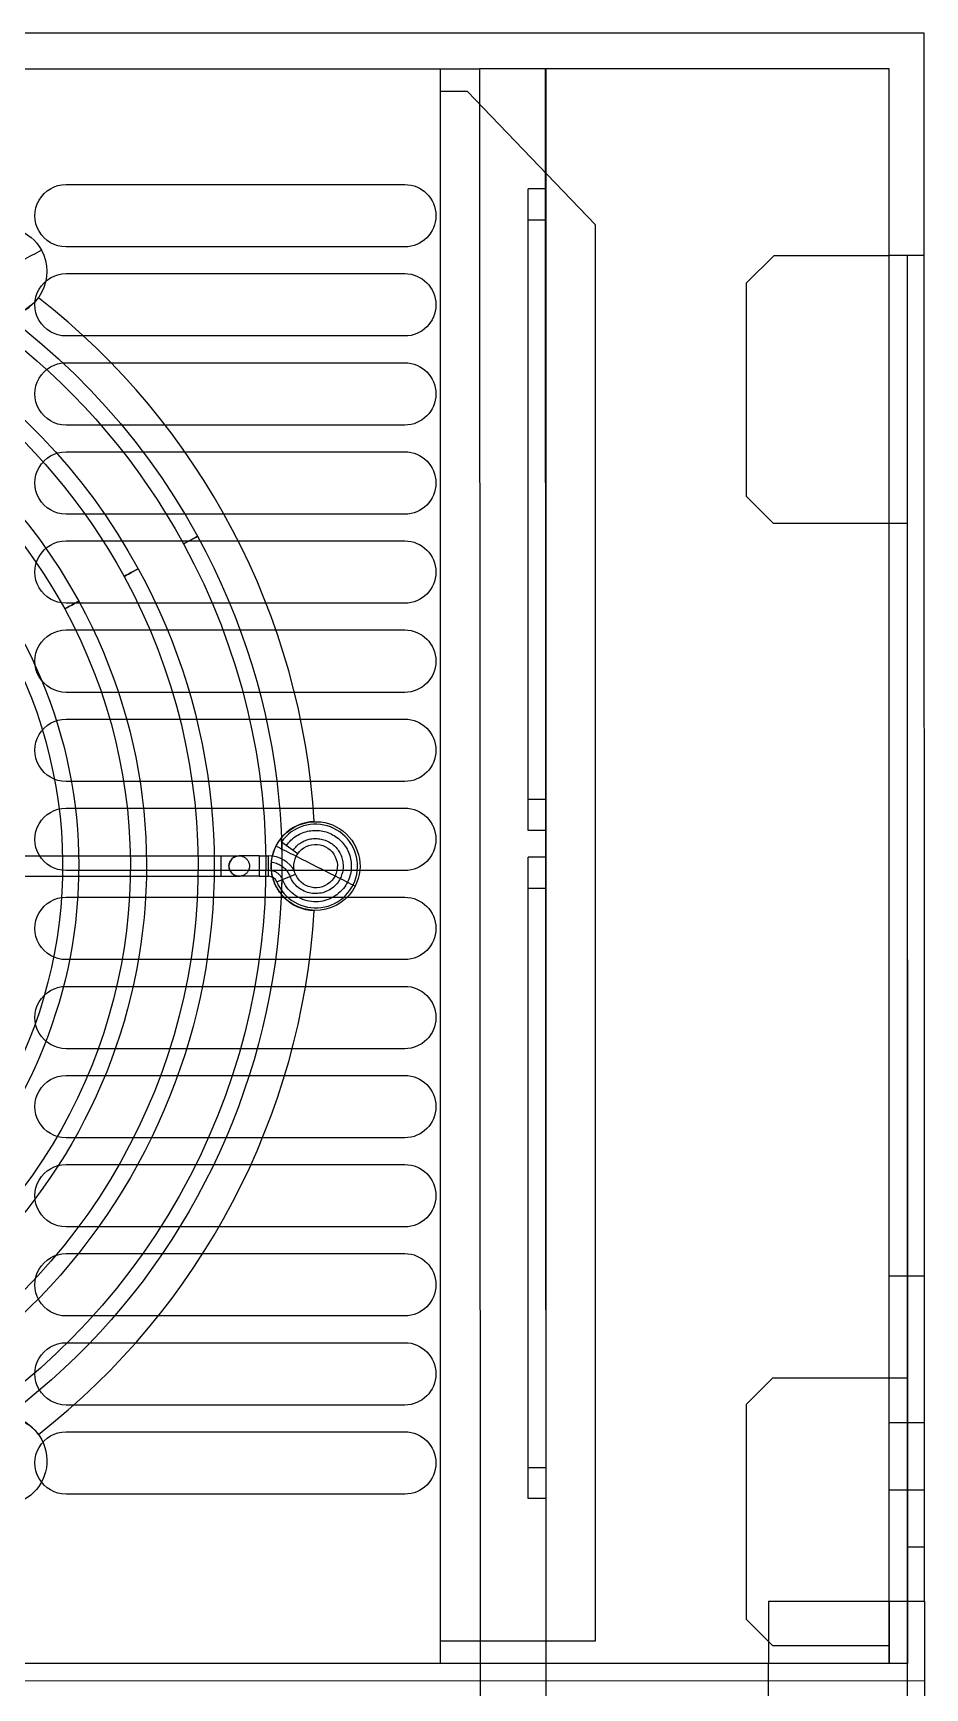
# Model space of a CAD drawing. Extents: x 0 to 320, y 0 to 390.
# Drawn here: x 209.6 to 309.7, y 204.2 to 390 of the extents above; entities that cross this region are included whole.
import ezdxf

# ---------------------------------------------------------------- set-up
doc = ezdxf.new("R2010")
doc.units = 0
doc.layers.add('-15N-THT. THIẾT BỊ ĐÓNG MỞ', color=40, linetype='CONTINUOUS')

# ---------------------------------------------------------------- blocks, each defined once
blk = doc.blocks.new('06 - N - SC VSD CHIẾU TRÊN ATV630C11~C16N4')
at = {"layer": '-15N-THT. THIẾT BỊ ĐÓNG MỞ'}
for p, q in [((149.59, 390), (-149.78, 390)), ((149.63, 234), (149.59, 390)), ((-99.28, 386), (99.72, 386)), ((95.32, 386), (95.32, 386)), ((95.32, 207), (95.32, 386)), ((99.72, 386), (99.8, 65)), ((145.68, 386), (99.72, 386)), ((107.09, 386), (107.18, 15.02)), ((107.18, 15.02), (107.18, 386)), ((145.68, 214), (145.68, 386)), ((95.32, 383.5), (98.32, 383.5)), ((95.32, 383.5), (95.32, 383.5)), ((98.32, 383.5), (112.68, 368.5)), ((98.32, 383.5), (98.32, 383.5)), ((53.32, 373), (91.32, 373)), ((53.32, 373), (53.32, 373)), ((91.32, 373), (91.32, 373)), ((105.18, 300.5), (105.18, 372.5)), ((107.18, 372.5), (105.18, 372.5)), ((107.18, 369), (105.18, 369)), ((112.68, 368.5), (112.68, 209.5)), ((112.68, 368.5), (112.68, 368.5)), ((91.32, 366), (53.32, 366)), ((53.32, 366), (53.32, 366)), ((91.32, 366), (91.32, 366)), ((50.56, 365.64), (50.56, 365.64)), ((129.68, 361.97), (132.72, 365)), ((145.68, 365), (132.72, 365)), ((132.72, 365), (132.72, 365)), ((145.68, 365.08), (149.6, 365.08)), ((145.68, 365.08), (145.68, 365.08)), ((145.68, 365), (145.68, 365)), ((147.68, 365.08), (147.68, 365.08)), ((147.68, 365.08), (147.68, 365.08)), ((147.68, 365.08), (147.68, 20.06)), ((147.68, 365.08), (147.73, 207)), ((53.32, 363), (91.32, 363)), ((53.32, 363), (53.32, 363)), ((91.32, 363), (91.32, 363)), ((129.68, 337.97), (129.68, 361.97)), ((129.68, 361.97), (129.68, 361.97)), ((50.23, 360.3), (50.23, 360.3)), ((91.32, 356), (53.32, 356)), ((53.32, 356), (53.32, 356)), ((91.32, 356), (91.32, 356)), ((53.32, 353), (91.32, 353)), ((53.32, 353), (53.32, 353)), ((91.32, 353), (91.32, 353)), ((91.32, 346), (53.32, 346)), ((53.32, 346), (53.32, 346)), ((91.32, 346), (91.32, 346)), ((53.32, 343), (91.32, 343)), ((53.32, 343), (53.32, 343)), ((91.32, 343), (91.32, 343)), ((132.66, 335), (129.68, 337.97)), ((129.68, 337.97), (129.68, 337.97)), ((91.32, 336), (53.32, 336)), ((53.32, 336), (53.32, 336)), ((91.32, 336), (91.32, 336)), ((132.66, 335), (132.66, 335)), ((132.66, 335), (147.68, 335)), ((145.68, 335), (145.68, 335)), ((147.68, 335), (147.68, 335)), ((53.32, 333), (91.32, 333)), ((53.32, 333), (53.32, 333)), ((91.32, 333), (91.32, 333)), ((91.32, 326), (53.32, 326)), ((53.32, 326), (53.32, 326)), ((91.32, 326), (91.32, 326)), ((53.32, 323), (91.32, 323)), ((53.32, 323), (53.32, 323)), ((91.32, 323), (91.32, 323)), ((91.32, 316), (53.32, 316)), ((53.32, 316), (53.32, 316)), ((91.32, 316), (91.32, 316)), ((53.32, 313), (91.32, 313)), ((53.32, 313), (53.32, 313)), ((91.32, 313), (91.32, 313)), ((91.32, 306), (53.32, 306)), ((53.32, 306), (53.32, 306)), ((91.32, 306), (91.32, 306)), ((53.32, 303), (91.32, 303)), ((53.32, 303), (53.32, 303)), ((91.32, 303), (91.32, 303)), ((105.18, 304), (107.18, 304)), ((81.16, 301.5), (81.16, 301.5)), ((77.07, 299.1), (77.04, 299.06)), ((77.1, 299.15), (77.07, 299.1)), ((77.13, 299.2), (77.1, 299.15)), ((77.16, 299.24), (77.13, 299.2)), ((77.19, 299.29), (77.16, 299.24)), ((77.22, 299.33), (77.19, 299.29)), ((77.25, 299.37), (77.22, 299.33)), ((77.28, 299.41), (77.25, 299.37)), ((77.3, 299.45), (77.28, 299.41)), ((77.33, 299.49), (77.3, 299.45)), ((77.35, 299.52), (77.33, 299.49)), ((77.38, 299.55), (77.35, 299.52)), ((77.4, 299.58), (77.38, 299.55)), ((77.42, 299.6), (77.4, 299.58)), ((77.43, 299.62), (77.42, 299.6)), ((77.45, 299.64), (77.43, 299.62)), ((77.46, 299.65), (77.45, 299.64)), ((77.46, 299.65), (77.49, 298.75)), ((77.48, 299.22), (79.33, 297.91)), ((78.16, 298.97), (78.29, 299.12)), ((78.29, 299.12), (78.42, 299.27)), ((78.42, 299.27), (78.55, 299.4)), ((78.55, 299.4), (78.7, 299.53)), ((78.7, 299.53), (78.85, 299.66)), ((78.85, 299.66), (79, 299.77)), ((79, 299.77), (79.16, 299.88)), ((79.16, 299.88), (79.33, 299.98)), ((79.33, 299.98), (79.5, 300.07)), ((79.5, 300.07), (79.67, 300.16)), ((79.53, 299.02), (79.65, 299.11)), ((79.65, 299.11), (79.78, 299.19)), ((79.67, 300.16), (79.85, 300.23)), ((79.78, 299.19), (79.91, 299.26)), ((79.85, 300.23), (80.03, 300.3)), ((79.91, 299.26), (80.05, 299.32)), ((80.03, 300.3), (80.22, 300.36)), ((80.05, 299.32), (80.19, 299.38)), ((80.19, 299.38), (80.33, 299.43)), ((80.22, 300.36), (80.41, 300.4)), ((80.33, 299.43), (80.47, 299.47)), ((80.41, 300.4), (80.6, 300.44)), ((80.47, 299.47), (80.61, 299.51)), ((80.6, 300.44), (80.79, 300.47)), ((80.61, 299.51), (80.76, 299.54)), ((80.76, 299.54), (80.91, 299.57)), ((80.79, 300.47), (80.98, 300.49)), ((80.91, 299.57), (81.06, 299.58)), ((80.98, 300.49), (81.17, 300.51)), ((81.06, 299.58), (81.21, 299.59)), ((81.17, 300.51), (81.37, 300.51)), ((81.21, 299.59), (81.36, 299.59)), ((81.36, 299.59), (81.5, 299.59)), ((81.37, 300.51), (81.56, 300.5)), ((81.5, 299.59), (81.65, 299.57)), ((81.56, 300.5), (81.75, 300.48)), ((81.65, 299.57), (81.8, 299.55)), ((81.75, 300.48), (81.95, 300.46)), ((81.8, 299.55), (81.95, 299.53)), ((81.95, 300.46), (82.14, 300.42)), ((81.95, 299.53), (82.09, 299.49)), ((82.09, 299.49), (82.24, 299.45)), ((82.14, 300.42), (82.33, 300.38)), ((82.24, 299.45), (82.38, 299.4)), ((82.33, 300.38), (82.51, 300.33)), ((82.38, 299.4), (82.52, 299.35)), ((82.51, 300.33), (82.69, 300.26)), ((82.52, 299.35), (82.65, 299.29)), ((82.65, 299.29), (82.79, 299.22)), ((82.69, 300.26), (82.88, 300.19)), ((82.79, 299.22), (82.92, 299.14)), ((82.88, 300.19), (83.05, 300.11)), ((82.92, 299.14), (83.04, 299.06)), ((83.04, 299.06), (83.17, 298.98)), ((83.05, 300.11), (83.22, 300.02)), ((83.22, 300.02), (83.39, 299.93)), ((83.39, 299.93), (83.56, 299.82)), ((83.56, 299.82), (83.71, 299.71)), ((83.71, 299.71), (83.87, 299.59)), ((83.87, 299.59), (84.01, 299.47)), ((84.01, 299.47), (84.15, 299.33)), ((84.15, 299.33), (84.29, 299.19)), ((84.29, 299.19), (84.41, 299.04)), ((107.18, 300.5), (105.18, 300.5)), ((8.63, 297.65), (72.74, 297.65)), ((70.69, 297.65), (70.69, 295.35)), ((71.83, 297.19), (71.86, 297.24)), ((71.86, 297.24), (71.9, 297.29)), ((71.9, 297.29), (71.95, 297.33)), ((71.95, 297.33), (71.99, 297.37)), ((71.99, 297.37), (72.04, 297.41)), ((72.04, 297.41), (72.09, 297.45)), ((72.09, 297.45), (72.14, 297.48)), ((72.14, 297.48), (72.2, 297.51)), ((72.2, 297.51), (72.25, 297.54)), ((72.25, 297.54), (72.31, 297.57)), ((72.31, 297.57), (72.37, 297.59)), ((72.37, 297.59), (72.43, 297.61)), ((72.43, 297.61), (72.49, 297.62)), ((72.49, 297.62), (72.55, 297.63)), ((72.55, 297.63), (72.62, 297.64)), ((72.62, 297.64), (72.68, 297.65)), ((72.68, 297.65), (72.74, 297.65)), ((72.74, 297.65), (72.76, 297.65)), ((74.99, 297.65), (72.74, 297.65)), ((72.76, 297.65), (72.77, 297.65)), ((72.77, 297.65), (72.79, 297.65)), ((72.79, 297.65), (72.81, 297.65)), ((72.81, 297.65), (72.82, 297.65)), ((72.82, 297.65), (72.84, 297.65)), ((72.84, 297.65), (72.91, 297.64)), ((72.91, 297.64), (72.98, 297.63)), ((72.98, 297.63), (73.05, 297.61)), ((73.05, 297.61), (73.12, 297.59)), ((73.12, 297.59), (73.19, 297.56)), ((73.19, 297.56), (73.25, 297.53)), ((73.25, 297.53), (73.31, 297.5)), ((73.31, 297.5), (73.37, 297.46)), ((73.37, 297.46), (73.43, 297.42)), ((73.43, 297.42), (73.49, 297.38)), ((73.49, 297.38), (73.54, 297.33)), ((73.54, 297.33), (73.59, 297.28)), ((73.59, 297.28), (73.63, 297.23)), ((73.63, 297.23), (73.67, 297.17)), ((74.99, 297.65), (76.04, 297.65)), ((74.99, 297.65), (74.99, 295.35)), ((76.04, 295.35), (76.04, 297.65)), ((76.37, 297.11), (76.4, 297.28)), ((76.4, 297.28), (76.43, 297.45)), ((76.43, 297.45), (76.46, 297.62)), ((76.46, 297.62), (76.5, 297.78)), ((76.5, 297.78), (76.55, 297.95)), ((76.55, 297.95), (76.6, 298.11)), ((76.6, 298.11), (76.66, 298.28)), ((76.66, 298.28), (76.73, 298.44)), ((76.73, 298.44), (76.8, 298.59)), ((76.8, 298.59), (76.87, 298.75)), ((76.9, 298.8), (76.87, 298.75)), ((76.87, 298.75), (76.87, 298.75)), ((76.93, 298.85), (76.9, 298.8)), ((76.95, 298.91), (76.93, 298.85)), ((76.98, 298.96), (76.95, 298.91)), ((77.01, 299.01), (76.98, 298.96)), ((77.04, 299.06), (77.01, 299.01)), ((77.49, 298.75), (77.51, 297.85)), ((77.51, 297.85), (77.52, 296.95)), ((78.05, 298.82), (78.16, 298.97)), ((78.79, 298.29), (78.88, 298.41)), ((78.88, 298.41), (78.98, 298.52)), ((78.98, 298.52), (79.08, 298.63)), ((79.08, 298.63), (79.18, 298.74)), ((79.14, 297.6), (79.14, 297.6)), ((79.18, 298.74), (79.3, 298.84)), ((79.3, 298.84), (79.41, 298.94)), ((79.41, 298.94), (79.53, 299.02)), ((83.17, 298.98), (83.28, 298.89)), ((83.28, 298.89), (83.4, 298.79)), ((83.4, 298.79), (83.5, 298.68)), ((83.5, 298.68), (83.61, 298.58)), ((83.61, 298.58), (83.7, 298.46)), ((83.7, 298.46), (83.8, 298.35)), ((83.8, 298.35), (83.88, 298.22)), ((83.88, 298.22), (83.96, 298.1)), ((83.96, 298.1), (84.04, 297.97)), ((84.04, 297.97), (84.1, 297.83)), ((84.1, 297.83), (84.17, 297.7)), ((84.17, 297.7), (84.22, 297.56)), ((84.22, 297.56), (84.27, 297.42)), ((84.27, 297.42), (84.31, 297.27)), ((84.31, 297.27), (84.34, 297.13)), ((84.41, 299.04), (84.53, 298.89)), ((84.53, 298.89), (84.64, 298.73)), ((84.64, 298.73), (84.75, 298.57)), ((84.75, 298.57), (84.84, 298.4)), ((84.84, 298.4), (84.93, 298.23)), ((84.93, 298.23), (85.01, 298.05)), ((85.01, 298.05), (85.08, 297.87)), ((85.08, 297.87), (85.14, 297.69)), ((85.14, 297.69), (85.2, 297.5)), ((85.2, 297.5), (85.24, 297.31)), ((85.24, 297.31), (85.27, 297.12)), ((105.18, 225.5), (105.18, 297.5)), ((107.18, 297.5), (105.18, 297.5)), ((8.63, 295.35), (72.74, 295.35)), ((91.32, 296), (53.32, 296)), ((53.32, 296), (53.32, 296)), ((71.59, 296.55), (71.6, 296.61)), ((71.59, 296.5), (71.59, 296.55)), ((71.6, 296.41), (71.59, 296.5)), ((71.6, 296.61), (71.61, 296.66)), ((71.61, 296.31), (71.6, 296.41)), ((71.61, 296.72), (71.63, 296.77)), ((71.61, 296.66), (71.61, 296.72)), ((71.63, 296.22), (71.61, 296.31)), ((71.63, 296.77), (71.64, 296.83)), ((71.65, 296.14), (71.63, 296.22)), ((71.64, 296.83), (71.66, 296.88)), ((71.68, 296.05), (71.65, 296.14)), ((71.66, 296.88), (71.68, 296.94)), ((71.68, 296.94), (71.7, 296.99)), ((71.72, 295.98), (71.68, 296.05)), ((71.7, 296.99), (71.73, 297.04)), ((71.76, 295.9), (71.72, 295.98)), ((71.73, 297.04), (71.76, 297.1)), ((71.76, 297.1), (71.79, 297.15)), ((71.81, 295.83), (71.76, 295.9)), ((71.79, 297.15), (71.83, 297.19)), ((71.86, 295.77), (71.81, 295.83)), ((71.91, 295.71), (71.86, 295.77)), ((71.96, 295.65), (71.91, 295.71)), ((72.02, 295.61), (71.96, 295.65)), ((72.08, 295.56), (72.02, 295.61)), ((72.14, 295.52), (72.08, 295.56)), ((72.2, 295.49), (72.14, 295.52)), ((72.26, 295.46), (72.2, 295.49)), ((72.32, 295.43), (72.26, 295.46)), ((72.39, 295.41), (72.32, 295.43)), ((72.45, 295.39), (72.39, 295.41)), ((72.51, 295.37), (72.45, 295.39)), ((72.57, 295.36), (72.51, 295.37)), ((72.63, 295.36), (72.57, 295.36)), ((72.69, 295.35), (72.63, 295.36)), ((72.74, 295.35), (72.69, 295.35)), ((72.76, 295.35), (72.74, 295.35)), ((72.74, 295.35), (72.84, 295.35)), ((74.99, 295.35), (72.74, 295.35)), ((72.77, 295.35), (72.76, 295.35)), ((72.79, 295.35), (72.77, 295.35)), ((72.81, 295.35), (72.79, 295.35)), ((72.82, 295.35), (72.81, 295.35)), ((72.84, 295.35), (72.82, 295.35)), ((72.89, 295.36), (72.84, 295.35)), ((72.94, 295.37), (72.89, 295.36)), ((73, 295.38), (72.94, 295.37)), ((73.05, 295.39), (73, 295.38)), ((73.11, 295.41), (73.05, 295.39)), ((73.16, 295.43), (73.11, 295.41)), ((73.22, 295.45), (73.16, 295.43)), ((73.27, 295.48), (73.22, 295.45)), ((73.33, 295.51), (73.27, 295.48)), ((73.38, 295.54), (73.33, 295.51)), ((73.43, 295.58), (73.38, 295.54)), ((73.49, 295.62), (73.43, 295.58)), ((73.54, 295.67), (73.49, 295.62)), ((73.59, 295.72), (73.54, 295.67)), ((73.63, 295.77), (73.59, 295.72)), ((73.68, 295.83), (73.63, 295.77)), ((73.67, 297.17), (73.71, 297.12)), ((73.72, 295.89), (73.68, 295.83)), ((73.71, 297.12), (73.75, 297.06)), ((73.75, 295.96), (73.72, 295.89)), ((73.75, 297.06), (73.78, 297)), ((73.79, 296.03), (73.75, 295.96)), ((73.78, 297), (73.8, 296.94)), ((73.82, 296.1), (73.79, 296.03)), ((73.8, 296.94), (73.83, 296.88)), ((73.84, 296.17), (73.82, 296.1)), ((73.83, 296.88), (73.85, 296.81)), ((73.86, 296.25), (73.84, 296.17)), ((73.85, 296.81), (73.86, 296.75)), ((73.86, 296.75), (73.88, 296.69)), ((73.88, 296.33), (73.86, 296.25)), ((73.88, 296.69), (73.88, 296.62)), ((73.88, 296.62), (73.89, 296.56)), ((73.89, 296.42), (73.88, 296.33)), ((73.89, 296.56), (73.89, 296.5)), ((73.89, 296.5), (73.89, 296.42)), ((74.99, 295.35), (76.04, 295.35)), ((76.33, 296.94), (76.48, 296.92)), ((76.34, 296.76), (76.35, 296.93)), ((76.34, 296.59), (76.34, 296.76)), ((76.34, 296.42), (76.34, 296.59)), ((76.34, 296.25), (76.34, 296.42)), ((76.35, 296.07), (76.34, 296.25)), ((76.34, 296.01), (76.43, 296)), ((76.35, 296.93), (76.37, 297.11)), ((76.37, 295.9), (76.35, 296.07)), ((76.4, 295.73), (76.37, 295.9)), ((76.42, 295.56), (76.4, 295.73)), ((76.46, 295.39), (76.42, 295.56)), ((76.43, 296), (76.51, 295.97)), ((76.5, 295.22), (76.46, 295.39)), ((76.48, 296.92), (76.62, 296.89)), ((76.51, 295.97), (76.6, 295.95)), ((76.6, 295.95), (76.68, 295.91)), ((76.62, 296.89), (76.77, 296.85)), ((76.68, 295.91), (76.76, 295.88)), ((76.76, 295.88), (76.84, 295.84)), ((76.77, 296.85), (76.91, 296.81)), ((76.84, 295.84), (76.92, 295.79)), ((76.91, 296.81), (77.04, 296.76)), ((76.92, 295.79), (77, 295.74)), ((76.96, 294.73), (79.06, 295.58)), ((77, 295.74), (77.07, 295.69)), ((77.04, 296.76), (77.18, 296.7)), ((77.07, 295.69), (77.14, 295.63)), ((77.14, 295.63), (77.2, 295.57)), ((77.18, 296.7), (77.31, 296.63)), ((77.2, 295.57), (77.27, 295.51)), ((77.27, 295.51), (77.33, 295.45)), ((77.31, 296.63), (77.43, 296.55)), ((77.33, 295.45), (77.38, 295.38)), ((77.38, 295.38), (77.43, 295.3)), ((77.43, 296.55), (77.55, 296.47)), ((77.52, 296.05), (77.51, 295.15)), ((77.52, 296.95), (77.52, 296.05)), ((77.55, 296.47), (77.67, 296.38)), ((77.67, 296.38), (77.78, 296.29)), ((77.78, 296.29), (77.89, 296.19)), ((77.89, 296.19), (77.99, 296.08)), ((77.99, 296.08), (78.08, 295.97)), ((78.08, 295.97), (78.17, 295.85)), ((78.17, 295.85), (78.25, 295.73)), ((78.25, 295.73), (78.33, 295.6)), ((78.33, 295.6), (78.39, 295.47)), ((78.39, 295.47), (78.45, 295.33)), ((83.49, 295.4), (83.49, 295.4)), ((83.49, 295.4), (83.49, 295.4)), ((84.19, 295.37), (84.13, 295.23)), ((84.24, 295.51), (84.19, 295.37)), ((84.29, 295.65), (84.24, 295.51)), ((84.33, 295.79), (84.29, 295.65)), ((84.36, 295.94), (84.33, 295.79)), ((84.34, 297.13), (84.37, 296.98)), ((84.38, 296.09), (84.36, 295.94)), ((84.37, 296.98), (84.39, 296.83)), ((84.4, 296.24), (84.38, 296.09)), ((84.39, 296.83), (84.4, 296.68)), ((84.4, 296.68), (84.41, 296.53)), ((84.41, 296.39), (84.4, 296.24)), ((84.41, 296.53), (84.41, 296.39)), ((85.17, 295.4), (85.11, 295.21)), ((85.22, 295.58), (85.17, 295.4)), ((85.26, 295.77), (85.22, 295.58)), ((85.29, 295.97), (85.26, 295.77)), ((85.27, 297.12), (85.3, 296.93)), ((85.31, 296.16), (85.29, 295.97)), ((85.3, 296.93), (85.32, 296.74)), ((85.32, 296.35), (85.31, 296.16)), ((85.32, 296.74), (85.32, 296.54)), ((85.32, 296.54), (85.32, 296.35)), ((91.32, 296), (91.32, 296)), ((76.55, 295.06), (76.5, 295.22)), ((76.6, 294.89), (76.55, 295.06)), ((76.66, 294.73), (76.6, 294.89)), ((76.72, 294.57), (76.66, 294.73)), ((76.79, 294.41), (76.72, 294.57)), ((76.87, 294.26), (76.79, 294.41)), ((76.95, 294.11), (76.87, 294.26)), ((77.03, 293.96), (76.95, 294.11)), ((77.12, 293.82), (77.03, 293.96)), ((77.2, 293.69), (77.12, 293.82)), ((77.28, 293.58), (77.2, 293.69)), ((77.36, 293.47), (77.28, 293.58)), ((77.43, 295.3), (77.48, 295.23)), ((77.49, 294.25), (77.46, 293.35)), ((77.48, 295.23), (77.53, 295.15)), ((77.51, 295.15), (77.49, 294.25)), ((77.53, 295.15), (77.57, 295.07)), ((77.57, 295.07), (77.6, 294.99)), ((77.71, 294.76), (77.6, 294.99)), ((77.82, 294.53), (77.71, 294.76)), ((77.95, 294.32), (77.82, 294.53)), ((78.1, 294.11), (77.95, 294.32)), ((78.25, 293.91), (78.1, 294.11)), ((78.42, 293.73), (78.25, 293.91)), ((78.6, 293.55), (78.42, 293.73)), ((78.53, 295.16), (78.45, 295.33)), ((78.62, 294.98), (78.53, 295.16)), ((78.79, 293.39), (78.6, 293.55)), ((78.72, 294.82), (78.62, 294.98)), ((78.83, 294.66), (78.72, 294.82)), ((78.95, 294.51), (78.83, 294.66)), ((79.08, 294.36), (78.95, 294.51)), ((79.22, 294.22), (79.08, 294.36)), ((79.37, 294.1), (79.22, 294.22)), ((79.52, 293.98), (79.37, 294.1)), ((79.69, 293.87), (79.52, 293.98)), ((79.85, 293.78), (79.69, 293.87)), ((80.03, 293.69), (79.85, 293.78)), ((80.21, 293.61), (80.03, 293.69)), ((80.39, 293.55), (80.21, 293.61)), ((80.58, 293.5), (80.39, 293.55)), ((80.77, 293.46), (80.58, 293.5)), ((82.12, 293.51), (81.93, 293.47)), ((82.3, 293.57), (82.12, 293.51)), ((82.48, 293.64), (82.3, 293.57)), ((82.66, 293.72), (82.48, 293.64)), ((82.83, 293.81), (82.66, 293.72)), ((83, 293.91), (82.83, 293.81)), ((83.16, 294.02), (83, 293.91)), ((83.31, 294.14), (83.16, 294.02)), ((83.46, 294.27), (83.31, 294.14)), ((83.59, 294.41), (83.46, 294.27)), ((83.72, 294.56), (83.59, 294.41)), ((83.84, 294.71), (83.72, 294.56)), ((83.92, 294.83), (83.84, 294.71)), ((84.09, 293.61), (83.9, 293.44)), ((84, 294.96), (83.92, 294.83)), ((84.07, 295.09), (84, 294.96)), ((84.13, 295.23), (84.07, 295.09)), ((84.27, 293.79), (84.09, 293.61)), ((84.43, 293.98), (84.27, 293.79)), ((84.58, 294.18), (84.43, 293.98)), ((84.69, 294.34), (84.58, 294.18)), ((84.79, 294.51), (84.69, 294.34)), ((84.88, 294.68), (84.79, 294.51)), ((84.97, 294.85), (84.88, 294.68)), ((85.04, 295.03), (84.97, 294.85)), ((85.11, 295.21), (85.04, 295.03)), ((85.76, 294.25), (85.76, 294.25)), ((107.18, 294), (105.18, 294)), ((53.32, 293), (91.32, 293)), ((53.32, 293), (53.32, 293)), ((77.42, 293.4), (77.36, 293.47)), ((77.46, 293.35), (77.42, 293.4)), ((78.99, 293.23), (78.79, 293.39)), ((79.2, 293.09), (78.99, 293.23)), ((79.42, 292.97), (79.2, 293.09)), ((79.65, 292.86), (79.42, 292.97)), ((79.88, 292.76), (79.65, 292.86)), ((80.12, 292.68), (79.88, 292.76)), ((80.36, 292.61), (80.12, 292.68)), ((80.61, 292.56), (80.36, 292.61)), ((80.85, 292.52), (80.61, 292.56)), ((80.96, 293.43), (80.77, 293.46)), ((81.11, 292.5), (80.85, 292.52)), ((81.15, 293.41), (80.96, 293.43)), ((81.36, 292.49), (81.11, 292.5)), ((81.35, 293.41), (81.15, 293.41)), ((81.54, 293.42), (81.35, 293.41)), ((81.61, 292.5), (81.36, 292.49)), ((81.74, 293.44), (81.54, 293.42)), ((81.86, 292.53), (81.61, 292.5)), ((81.93, 293.47), (81.74, 293.44)), ((82.11, 292.57), (81.86, 292.53)), ((82.35, 292.63), (82.11, 292.57)), ((82.59, 292.7), (82.35, 292.63)), ((82.83, 292.79), (82.59, 292.7)), ((83.06, 292.89), (82.83, 292.79)), ((83.28, 293.01), (83.06, 292.89)), ((83.5, 293.14), (83.28, 293.01)), ((83.71, 293.28), (83.5, 293.14)), ((83.9, 293.44), (83.71, 293.28)), ((91.32, 293), (91.32, 293)), ((81.16, 291.5), (81.16, 291.5)), ((91.32, 286), (53.32, 286)), ((53.32, 286), (53.32, 286)), ((91.32, 286), (91.32, 286)), ((53.32, 283), (91.32, 283)), ((53.32, 283), (53.32, 283)), ((91.32, 283), (91.32, 283)), ((91.32, 276), (53.32, 276)), ((53.32, 276), (53.32, 276)), ((91.32, 276), (91.32, 276)), ((53.32, 273), (91.32, 273)), ((53.32, 273), (53.32, 273)), ((91.32, 273), (91.32, 273)), ((91.32, 266), (53.32, 266)), ((53.32, 266), (53.32, 266)), ((91.32, 266), (91.32, 266)), ((53.32, 263), (91.32, 263)), ((53.32, 263), (53.32, 263)), ((91.32, 263), (91.32, 263)), ((91.32, 256), (53.32, 256)), ((53.32, 256), (53.32, 256)), ((91.32, 256), (91.32, 256)), ((53.32, 253), (91.32, 253)), ((53.32, 253), (53.32, 253)), ((91.32, 253), (91.32, 253)), ((145.68, 250.5), (149.62, 250.5)), ((91.32, 246), (53.32, 246)), ((53.32, 246), (53.32, 246)), ((91.32, 246), (91.32, 246)), ((53.32, 243), (91.32, 243)), ((53.32, 243), (53.32, 243)), ((91.32, 243), (91.32, 243)), ((129.68, 236.09), (132.6, 239)), ((147.68, 239), (132.6, 239)), ((132.6, 239), (132.6, 239)), ((145.68, 239), (145.68, 239)), ((147.68, 239), (147.68, 239)), ((91.32, 236), (53.32, 236)), ((53.32, 236), (53.32, 236)), ((91.32, 236), (91.32, 236)), ((129.68, 211.91), (129.68, 236.09)), ((129.68, 236.09), (129.68, 236.09)), ((50.23, 232.7), (50.23, 232.7)), ((53.32, 233), (91.32, 233)), ((53.32, 233), (53.32, 233)), ((91.32, 233), (91.32, 233)), ((145.68, 234), (145.68, 234)), ((149.63, 234), (145.68, 234)), ((149.63, 234), (149.63, 234)), ((105.18, 229), (107.18, 229)), ((91.32, 226), (53.32, 226)), ((53.32, 226), (53.32, 226)), ((91.32, 226), (91.32, 226)), ((107.18, 225.5), (105.18, 225.5)), ((145.68, 226.5), (149.63, 226.5)), ((145.69, 207), (145.68, 226.46)), ((147.72, 220.08), (149.64, 220.08)), ((132.12, 214), (132.1, 194.78)), ((132.12, 214), (149.63, 214)), ((145.68, 214), (145.68, 207)), ((145.68, 214), (145.68, 214)), ((149.63, 214), (149.68, 15.04)), ((132.59, 209), (129.68, 211.91)), ((129.68, 211.91), (129.68, 211.91)), ((112.68, 209.5), (95.32, 209.5)), ((95.32, 209.5), (95.32, 209.5)), ((112.68, 209.5), (112.68, 209.5)), ((132.59, 209), (145.68, 209)), ((132.59, 209), (132.59, 209)), ((145.68, 209), (145.68, 209)), ((145.68, 207), (-145.68, 207)), ((95.32, 207), (95.32, 207)), ((145.69, 207), (145.68, 207)), ((145.68, 207), (145.68, 207)), ((147.73, 207), (145.69, 207)), ((147.73, 207), (147.73, 207)), ((-149.73, 205), (149.64, 205.08)), ((149.64, 205.08), (149.64, 205.08))]:
    blk.add_line(p, q, dxfattribs=at)
for centre, radius, start, end in [((46.19, 363.25), 5, 147.2671, 323.7327), ((0.32, 296.5), 81, 3.5373, 51.9625), ((81.32, 296.5), 5, 91.7686, 268.2314), ((81.32, 296.5), 4.7, 202.1599, 144.6384), ((72.74, 296.5), 1.15, 90.0007, 270.0001), ((76.04, 294.35), 3.3, 28.0195, 90), ((76.04, 294.35), 1, 22.1599, 90), ((0.32, 296.5), 81, 308.0375, 356.4627), ((46.19, 229.75), 5, 36.2673, 212.7329)]:
    blk.add_arc(centre, radius, start, end, dxfattribs=at)
at = {"layer": '-15N-THT. THIẾT BỊ ĐÓNG MỞ', "extrusion": (0, 0, -1)}
for centre, major_axis, ratio, start_param, end_param in [((0.32, 296.5), (0, -69.61), 1, 1.070796, 4.212389), ((0.32, 296.5), (0, -77.21), 1, 1.070796, 4.212389), ((0.32, 296.5), (0, 67.81), 1, -2.070796, 1.070796), ((0.32, 296.5), (0, 75.41), 1, -2.070796, 1.070796), ((53.32, 369.5), (3.5, 0), 1, 1.570796, 4.712389), ((91.32, 369.5), (3.5, 0), 1, -1.570796, 1.570796), ((46.19, 363.25), (0, 4.98), 1, -1.855054, 1.070796), ((0.32, 296.5), (0, -62.01), 1, 1.070796, 4.212389), ((46.19, 363.25), (13.16, 7.19), 0.000002, 1.23236, 1.570792), ((46.19, 363.25), (0, 4.98), 1, 1.070796, 3.059331), ((53.32, 359.5), (3.5, 0), 1, 1.570796, 4.712389), ((91.32, 359.5), (3.5, 0), 1, -1.570796, 1.570796), ((0.32, 296.5), (0, 60.21), 1, -2.070796, 1.070796), ((53.32, 349.5), (3.5, 0), 1, 1.570796, 4.712389), ((91.32, 349.5), (3.5, 0), 1, -1.570796, 1.570796), ((53.32, 339.5), (3.5, 0), 1, 1.570796, 4.712389), ((91.32, 339.5), (3.5, 0), 1, -1.570796, 1.570796), ((0.32, 296.5), (0, -77.21), 1, -2.070796, 1.070796), ((0.32, 296.5), (0, 75.41), 1, 1.070796, 4.212389), ((53.32, 329.5), (3.5, 0), 1, 1.570796, 4.712389), ((67.29, 333.09), (0.79, 0.431), 0.000002, 0, 3.141589), ((67.29, 333.09), (0.79, 0.431), 0.000002, -3.141592, 0), ((91.32, 329.5), (3.5, 0), 1, -1.570796, 1.570796), ((0.32, 296.5), (0, -69.61), 1, -2.070796, 1.070796), ((0.32, 296.5), (0, 67.81), 1, 1.070796, 4.212389), ((60.62, 329.44), (0.79, 0.431), 0.000002, 0, 3.141589), ((60.62, 329.44), (0.79, 0.431), 0.000002, -3.141592, 0), ((0.32, 296.5), (0, -62.01), 1, -2.070796, 1.070796), ((0.32, 296.5), (0, 60.21), 1, 1.070796, 4.212389), ((53.95, 325.8), (0.79, 0.431), 0.000002, 0, 3.141589), ((53.95, 325.8), (0.79, 0.431), 0.000002, -3.141592, 0), ((0.32, 296.5), (0, -54.41), 1, -2.070796, 1.070796), ((0.32, 296.5), (0, 52.61), 1, 1.070796, 4.212389), ((53.32, 319.5), (3.5, 0), 1, 1.570796, 4.712389), ((91.32, 319.5), (3.5, 0), 1, -1.570796, 1.570796), ((0.32, 296.5), (0, 45.01), 1, 1.070796, 4.212389), ((53.32, 309.5), (3.5, 0), 1, 1.570796, 4.712389), ((91.32, 309.5), (3.5, 0), 1, -1.570796, 1.570796), ((53.32, 299.5), (3.5, 0), 1, 1.570796, 4.712389), ((91.32, 299.5), (3.5, 0), 1, -1.570796, 1.570796), ((81.32, 296.5), (0, 4.98), 1, -0.886397, 2.039454), ((81.32, 296.5), (0, 2.44), 1, -1.102139, 2.039454), ((81.32, 296.5), (-13.38, 6.78), 0.000002, 1.232368, 1.5708), ((81.32, 296.5), (0, 2.44), 1, 2.039454, 5.181047), ((81.32, 296.5), (13.38, -6.78), 0.000002, -1.570792, -1.23236), ((81.32, 296.5), (0, 4.98), 1, 2.039454, 4.02799), ((53.32, 289.5), (3.5, 0), 1, 1.570796, 4.712389), ((91.32, 289.5), (3.5, 0), 1, -1.570796, 1.570796), ((53.32, 279.5), (3.5, 0), 1, 1.570796, 4.712389), ((91.32, 279.5), (3.5, 0), 1, -1.570796, 1.570796), ((53.32, 269.5), (3.5, 0), 1, 1.570796, 4.712389), ((91.32, 269.5), (3.5, 0), 1, -1.570796, 1.570796), ((53.32, 259.5), (3.5, 0), 1, 1.570796, 4.712389), ((91.32, 259.5), (3.5, 0), 1, -1.570796, 1.570796), ((53.32, 249.5), (3.5, 0), 1, 1.570796, 4.712389), ((91.32, 249.5), (3.5, 0), 1, -1.570796, 1.570796), ((53.32, 239.5), (3.5, 0), 1, 1.570796, 4.712389), ((91.32, 239.5), (3.5, 0), 1, -1.570796, 1.570796), ((46.19, 229.75), (0, 4.98), 1, 0.082261, 3.008112), ((53.32, 229.5), (3.5, 0), 1, 1.570796, 4.712389), ((91.32, 229.5), (3.5, 0), 1, -1.570796, 1.570796), ((149.63, 234), (-0.01, 20), 0.000004, 3.141593, 4.712389)]:
    blk.add_ellipse(centre, major_axis=major_axis, ratio=ratio, start_param=start_param, end_param=end_param, dxfattribs=at)

msp = doc.modelspace()

# ---------------------------------------------------------------- block references
msp.add_blockref('06 - N - SC VSD CHIẾU TRÊN ATV630C11~C16N4', (160, 0))

doc.saveas('drawing.dxf')
